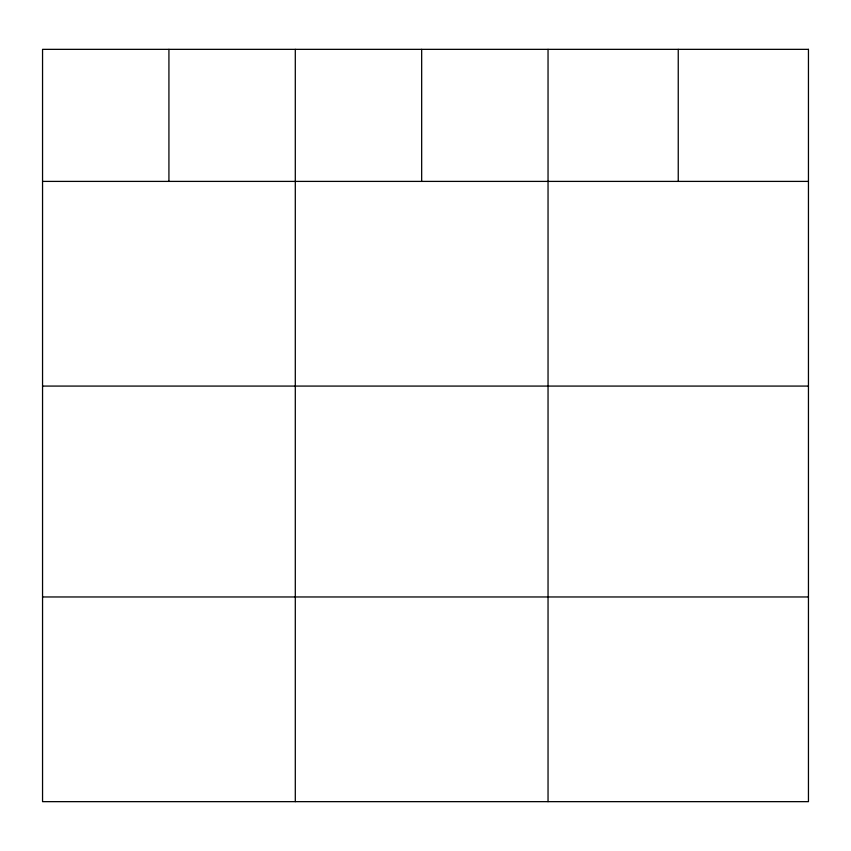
<?xml version="1.0" encoding="UTF-8"?>
<svg xmlns="http://www.w3.org/2000/svg" width="851" height="851" viewBox="0 0 851 851"><rect width="100%" height="100%" fill="white"/><g stroke="black" fill="none" stroke-linecap="round" stroke-linejoin="round"><path stroke-width="1.28" d="M42.55 181.401L808.45 181.401M42.55 386.077L808.45 386.077M42.55 596.966L808.45 596.966M678.247 49.347L678.247 181.401M548.044 49.347L548.044 801.653M421.67 49.347L421.67 181.401M295.297 49.347L295.297 801.653M168.924 49.347L168.924 181.401M808.45 49.347L42.55 49.347L42.55 801.653L808.45 801.653L808.45 49.347"/></g></svg>
